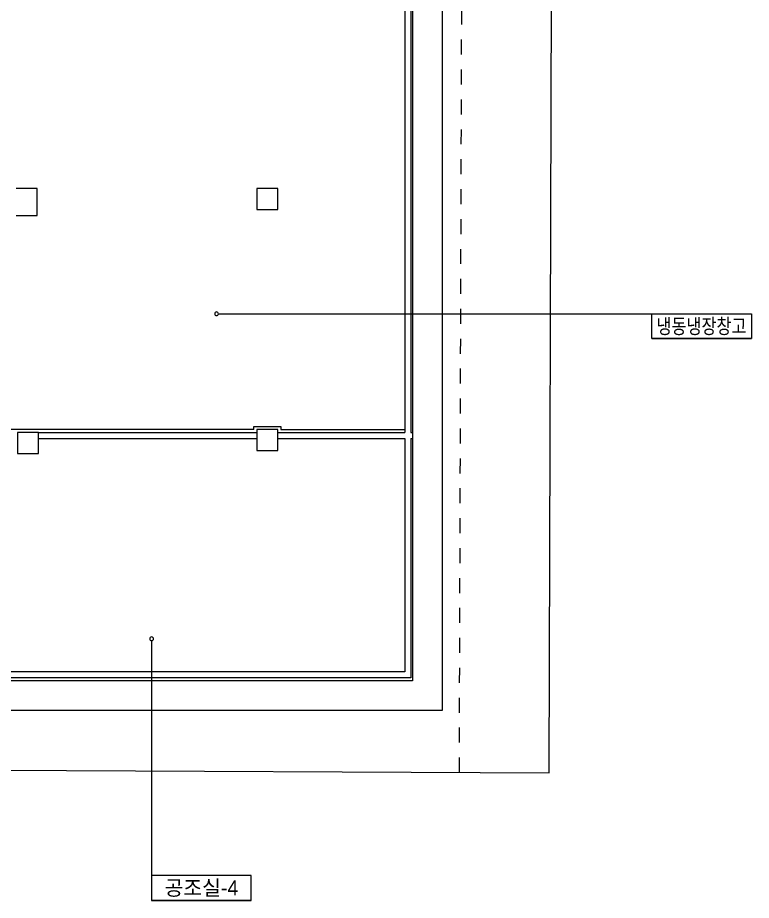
# Model space of a CAD drawing. Header units: millimetres. Extents: x -7718 to 421089, y 87466 to 341395.
# Drawn here: x 396553 to 421089, y 87466 to 116974 of the extents above; entities that cross this region are included whole.
import ezdxf
from ezdxf.enums import TextEntityAlignment as Align

# ---------------------------------------------------------------- set-up
doc = ezdxf.new("R2010")
doc.units = ezdxf.units.MM
doc.header["$LTSCALE"] = 200
doc.header["$MEASUREMENT"] = 0
doc.linetypes.add('HIDDEN', pattern=[2, 1, -1])
for name, color, linetype in [('e-plan', 9, 'CONTINUOUS'), ('e-room-box', 7, 'CONTINUOUS'), ('e-text', 6, 'CONTINUOUS')]:
    doc.layers.add(name, color=color, linetype=linetype)
doc.styles.add('돋움', font='Dotum.ttf')

msp = doc.modelspace()

# ---------------------------------------------------------------- linework, layer by layer
at = {"layer": 'e-plan'}
for p, q in [((409753, 181559), (409753, 94809)), ((410753, 180559), (410753, 93809)), ((414325, 91724), (414481, 142721)), ((409503, 121259), (409503, 103109)), ((409703, 121259), (409703, 103109)), ((397203, 111259), (396503, 111259)), ((397203, 110359), (397203, 111259)), ((405253, 111259), (404553, 111259)), ((404553, 111259), (404553, 110559)), ((405253, 110559), (405253, 111259)), ((396503, 110359), (397203, 110359)), ((404553, 110559), (405253, 110559)), ((404453, 103209), (404453, 103309)), ((404453, 103309), (405353, 103309)), ((405353, 103309), (405353, 103209)), ((404453, 103209), (385103, 103209)), ((397253, 103109), (396553, 103109)), ((396553, 103109), (396553, 102409)), ((397253, 103109), (404553, 103109)), ((397253, 102409), (397253, 103109)), ((405253, 103209), (404553, 103209)), ((404553, 103209), (404553, 102509)), ((405253, 102509), (405253, 103209)), ((405253, 103109), (409503, 103109)), ((405353, 103209), (409503, 103209)), ((409703, 103109), (409753, 103109)), ((397253, 102909), (404553, 102909)), ((405253, 102909), (409503, 102909)), ((409503, 102909), (409503, 95109)), ((409703, 102909), (409703, 94909)), ((409703, 102909), (409753, 102909)), ((396553, 102409), (397253, 102409)), ((404553, 102509), (405253, 102509)), ((409503, 95109), (379053, 95109)), ((409753, 94809), (323703, 94809)), ((409703, 94909), (372753, 94909)), ((410753, 93809), (322703, 93809)), ((319396, 92222), (414325, 91724))]:
    msp.add_line(p, q, dxfattribs=at)
at = {"layer": 'e-plan', "linetype": 'HIDDEN', "ltscale": 2.5}
msp.add_line((411325, 91740), (411481, 142730), dxfattribs=at)
at = {"layer": 'e-room-box'}
for p, q in [((403268, 107076), (417756, 107076)), ((417756, 107076), (421089, 107076)), ((417756, 106243), (417756, 107076)), ((421089, 107076), (421089, 106243)), ((417756, 106243), (421089, 106243)), ((421089, 106243), (417756, 106243)), ((401033, 96147), (401033, 87466)), ((404366, 88300), (401033, 88300)), ((401033, 88300), (401033, 87466)), ((404366, 87466), (404366, 88300)), ((404366, 87466), (401033, 87466)), ((401033, 87466), (404366, 87466))]:
    msp.add_line(p, q, dxfattribs=at)
for centre, start, end in [((403206, 107076), 0, 180), ((403206, 107076), 180, 0), ((401033, 96210), 90, 270), ((401033, 96210), 270, 90)]:
    msp.add_arc(centre, 62.5, start, end, dxfattribs=at)

# ---------------------------------------------------------------- texts
at = {"layer": 'e-text', "style": '돋움', "width": 0.8}
msp.add_text('냉동냉장창고', height=500, dxfattribs=at).set_placement((419422, 106659), align=Align.MIDDLE_CENTER)
at = {"layer": 'e-text', "style": '돋움'}
msp.add_text('공조실-4', height=500, dxfattribs=at).set_placement((402699, 87883), align=Align.MIDDLE_CENTER)

doc.saveas('drawing.dxf')
